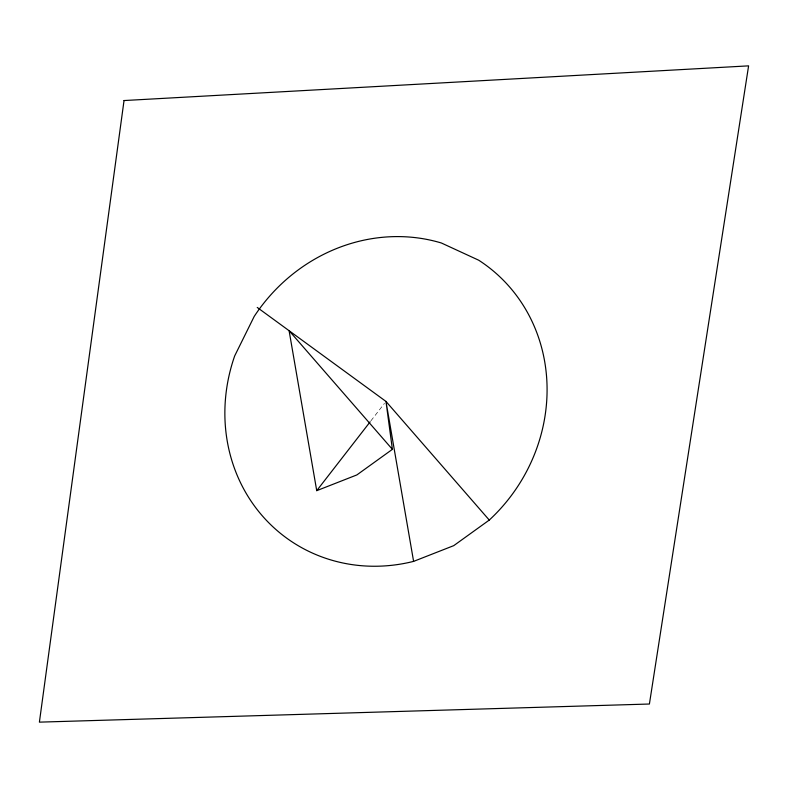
<?xml version="1.0" encoding="UTF-8"?>
<svg xmlns="http://www.w3.org/2000/svg" width="788" height="788" viewBox="0 0 788 788"><rect width="100%" height="100%" fill="white"/><g stroke="black" fill="none" stroke-linecap="round" stroke-linejoin="round"><path stroke-width="0.59" stroke-dasharray="3.94 2.96" d="M370.921 420.822L384.475 403.367"/><path stroke-width="1.18" d="M316.727 490.668L356.865 474.928L392.394 449.347L289.097 330.704L316.727 490.668L370.173 421.797M489.269 520.07L453.75 545.641L413.601 561.381A168.967 156.763 -53.9 0 1 234.696 355.89L254.199 316.441A168.967 156.763 -53.9 0 1 441.408 243.009L478.68 260.198A168.967 156.763 -53.9 0 1 489.269 520.07L385.972 401.427L257.233 307.448M413.601 561.381L385.972 401.427L392.394 449.347M124.031 100.549L39.4 722.143L649.41 704.019L748.6 65.857L124.031 100.549"/></g></svg>
